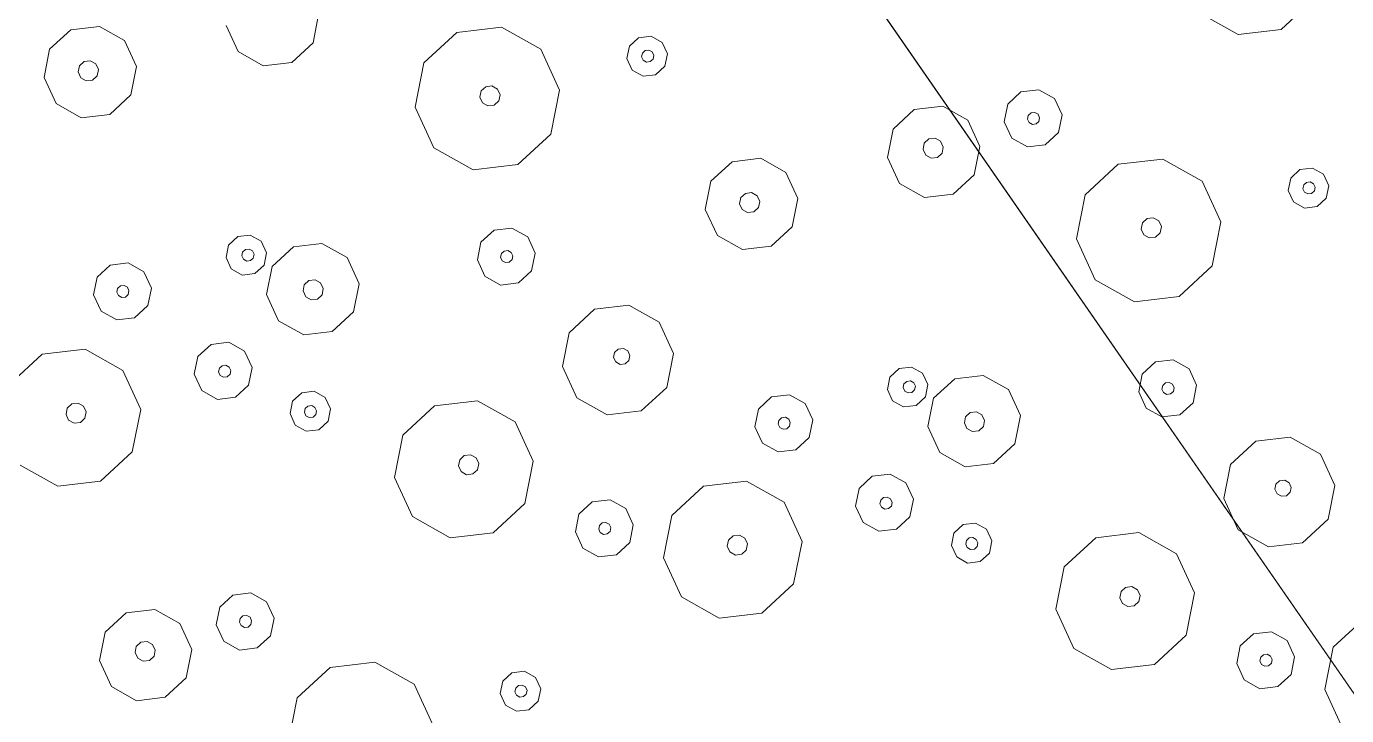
# Model space of a CAD drawing. Header units: metres. Extents: x -2858 to 512, y -1995 to 1252.
# Drawn here: x -963.778 to -960.149, y -842.657 to -840.762 of the extents above; entities that cross this region are included whole.
import ezdxf
from ezdxf.lldxf.tags import DXFTag

# ---------------------------------------------------------------- set-up
doc = ezdxf.new("R2010")
doc.units = ezdxf.units.M
doc.layers.add('Calque commun', color=7, linetype='Continuous')
tags = doc.linetypes.add('HIDDENX2', pattern=[0.75, 0.5, -0.25]).pattern_tags.tags
tags[6:7] = [DXFTag(74, 4), DXFTag(75, 0), DXFTag(340, '0'), DXFTag(46, 1.0), DXFTag(50, 0.0), DXFTag(44, 0.0), DXFTag(45, 0.0)]
tags[4:5] = [DXFTag(74, 4), DXFTag(75, 0), DXFTag(340, '0'), DXFTag(46, 1.0), DXFTag(50, 0.0), DXFTag(44, 0.0), DXFTag(45, 0.0)]

# ---------------------------------------------------------------- blocks, each defined once
blk = doc.blocks.new('pattern')
at = {"layer": 'Calque commun', "color": 54, "linetype": 'Continuous', "lineweight": 9}
for p, q in [((60.4607, 46.4633), (60.4134, 46.3544)), ((60.4134, 46.3544), (60.3113, 46.2941)), ((60.3113, 46.2941), (60.1931, 46.3053)), ((60.4014, 46.2325), (60.444, 46.2577)), ((60.444, 46.2577), (60.4932, 46.253)), ((60.4932, 46.253), (60.5303, 46.2202)), ((60.3818, 46.1872), (60.4014, 46.2325)), ((60.5303, 46.2202), (60.5411, 46.172)), ((60.3925, 46.1389), (60.3818, 46.1872)), ((60.444, 46.182), (60.4481, 46.1916)), ((60.4462, 46.1719), (60.444, 46.182)), ((60.454, 46.165), (60.4462, 46.1719)), ((60.4481, 46.1916), (60.457, 46.1968)), ((60.4643, 46.1641), (60.454, 46.165)), ((60.457, 46.1968), (60.4674, 46.1959)), ((60.4733, 46.1693), (60.4643, 46.1641)), ((60.4674, 46.1959), (60.4752, 46.189)), ((60.4774, 46.1789), (60.4733, 46.1693)), ((60.4752, 46.189), (60.4774, 46.1789)), ((60.5411, 46.172), (60.5214, 46.1266)), ((60.4296, 46.1062), (60.3925, 46.1389)), ((60.4788, 46.1015), (60.4296, 46.1062)), ((60.5214, 46.1266), (60.4788, 46.1015)), ((59.9765, 46.0005), (60.0583, 46.0488)), ((60.0583, 46.0488), (60.1528, 46.0398)), ((60.1528, 46.0398), (60.2239, 45.977)), ((59.9387, 45.9134), (59.9765, 46.0005)), ((60.2239, 45.977), (60.2446, 45.8843)), ((60.454, 45.9106), (60.5562, 45.9709)), ((60.5562, 45.9709), (60.6744, 45.9597)), ((60.6744, 45.9597), (60.7633, 45.8811)), ((59.9594, 45.8208), (59.9387, 45.9134)), ((60.055, 45.9021), (60.0605, 45.9148)), ((60.0605, 45.9148), (60.0724, 45.9218)), ((60.0724, 45.9218), (60.0862, 45.9205)), ((60.0862, 45.9205), (60.0966, 45.9113)), ((60.0966, 45.9113), (60.0996, 45.8978)), ((60.4068, 45.8017), (60.454, 45.9106)), ((60.058, 45.8886), (60.055, 45.9021)), ((60.0684, 45.8794), (60.058, 45.8886)), ((60.0821, 45.8781), (60.0684, 45.8794)), ((60.0941, 45.8851), (60.0821, 45.8781)), ((60.0996, 45.8978), (60.0941, 45.8851)), ((60.2446, 45.8843), (60.2068, 45.7972)), ((60.7633, 45.8811), (60.7891, 45.7653)), ((60.0305, 45.758), (59.9594, 45.8208)), ((60.4326, 45.6859), (60.4068, 45.8017)), ((60.5521, 45.7875), (60.559, 45.8034)), ((60.559, 45.8034), (60.5739, 45.8122)), ((60.5739, 45.8122), (60.5911, 45.8106)), ((60.5911, 45.8106), (60.6041, 45.7991)), ((60.2068, 45.7972), (60.125, 45.749)), ((60.5559, 45.7706), (60.5521, 45.7875)), ((60.5689, 45.7592), (60.5559, 45.7706)), ((60.601, 45.7663), (60.5861, 45.7575)), ((60.6079, 45.7822), (60.601, 45.7663)), ((60.6041, 45.7991), (60.6079, 45.7822)), ((60.7891, 45.7653), (60.7419, 45.6564)), ((60.125, 45.749), (60.0305, 45.758)), ((60.5861, 45.7575), (60.5689, 45.7592)), ((60.5216, 45.6074), (60.4326, 45.6859)), ((60.7419, 45.6564), (60.6397, 45.5961)), ((60.6397, 45.5961), (60.5216, 45.6074)), ((60.0244, 45.5332), (60.067, 45.5584)), ((60.067, 45.5584), (60.1162, 45.5537)), ((60.1162, 45.5537), (60.1533, 45.521)), ((60.0047, 45.4879), (60.0244, 45.5332)), ((60.1533, 45.521), (60.164, 45.4727)), ((60.0155, 45.4396), (60.0047, 45.4879)), ((60.0669, 45.4828), (60.071, 45.4923)), ((60.0692, 45.4726), (60.0669, 45.4828)), ((60.071, 45.4923), (60.08, 45.4976)), ((60.08, 45.4976), (60.0903, 45.4966)), ((60.0903, 45.4966), (60.0981, 45.4897)), ((60.1004, 45.4796), (60.0962, 45.47)), ((60.0981, 45.4897), (60.1004, 45.4796)), ((59.3599, 45.4066), (59.3736, 45.4384)), ((59.3736, 45.4384), (59.4035, 45.456)), ((59.4035, 45.456), (59.4379, 45.4527)), ((59.4379, 45.4527), (59.4638, 45.4298)), ((60.0525, 45.4069), (60.0155, 45.4396)), ((60.077, 45.4657), (60.0692, 45.4726)), ((60.0873, 45.4648), (60.077, 45.4657)), ((60.0962, 45.47), (60.0873, 45.4648)), ((60.164, 45.4727), (60.1443, 45.4273)), ((59.3674, 45.3729), (59.3599, 45.4066)), ((59.3977, 45.4038), (59.4018, 45.4133)), ((59.3999, 45.3937), (59.3977, 45.4038)), ((59.4018, 45.4133), (59.4107, 45.4186)), ((59.4107, 45.4186), (59.4211, 45.4176)), ((59.4211, 45.4176), (59.4288, 45.4107)), ((59.4288, 45.4107), (59.4311, 45.4006)), ((59.4638, 45.4298), (59.4714, 45.396)), ((60.1018, 45.4022), (60.0525, 45.4069)), ((60.1443, 45.4273), (60.1018, 45.4022)), ((60.7187, 45.3997), (60.7485, 45.4173)), ((60.7485, 45.4173), (60.783, 45.414)), ((60.783, 45.414), (60.8089, 45.3911)), ((59.3933, 45.35), (59.3674, 45.3729)), ((59.4077, 45.3868), (59.3999, 45.3937)), ((59.418, 45.3858), (59.4077, 45.3868)), ((59.427, 45.3911), (59.418, 45.3858)), ((59.4311, 45.4006), (59.427, 45.3911)), ((59.4714, 45.396), (59.4576, 45.3643)), ((60.7049, 45.3679), (60.7187, 45.3997)), ((60.7125, 45.3341), (60.7049, 45.3679)), ((60.7444, 45.3652), (60.7485, 45.3747)), ((60.7485, 45.3747), (60.7575, 45.38)), ((60.7575, 45.38), (60.7678, 45.379)), ((60.7678, 45.379), (60.7756, 45.3721)), ((60.7756, 45.3721), (60.7778, 45.362)), ((60.8089, 45.3911), (60.8164, 45.3573)), ((59.4278, 45.3467), (59.3933, 45.35)), ((59.4576, 45.3643), (59.4278, 45.3467)), ((59.6454, 45.284), (59.7518, 45.3469)), ((59.7518, 45.3469), (59.8748, 45.3352)), ((59.8748, 45.3352), (59.9675, 45.2534)), ((60.7384, 45.3112), (60.7125, 45.3341)), ((60.7466, 45.355), (60.7444, 45.3652)), ((60.7544, 45.3482), (60.7466, 45.355)), ((60.7648, 45.3472), (60.7544, 45.3482)), ((60.7737, 45.3524), (60.7648, 45.3472)), ((60.7778, 45.362), (60.7737, 45.3524)), ((60.8164, 45.3573), (60.8027, 45.3255)), ((60.7729, 45.3079), (60.7384, 45.3112)), ((60.8027, 45.3255), (60.7729, 45.3079)), ((59.5962, 45.1706), (59.6454, 45.284)), ((60.41, 45.2286), (60.4781, 45.2688)), ((60.4781, 45.2688), (60.5569, 45.2613)), ((60.5569, 45.2613), (60.6162, 45.209)), ((59.9675, 45.2534), (59.9944, 45.1327)), ((60.3785, 45.156), (60.41, 45.2286)), ((60.6162, 45.209), (60.6334, 45.1318)), ((60.7777, 45.163), (60.8203, 45.1881)), ((60.8203, 45.1881), (60.8695, 45.1834)), ((59.6231, 45.05), (59.5962, 45.1706)), ((59.7574, 45.1549), (59.7643, 45.1708)), ((59.7612, 45.138), (59.7574, 45.1549)), ((59.7643, 45.1708), (59.7792, 45.1796)), ((59.7792, 45.1796), (59.7964, 45.1779)), ((59.7964, 45.1779), (59.8094, 45.1665)), ((59.8131, 45.1496), (59.8063, 45.1337)), ((59.8094, 45.1665), (59.8131, 45.1496)), ((60.3957, 45.0788), (60.3785, 45.156)), ((60.4787, 45.1484), (60.4856, 45.1642)), ((60.4825, 45.1315), (60.4787, 45.1484)), ((60.4856, 45.1642), (60.5005, 45.173)), ((60.5005, 45.173), (60.5178, 45.1714)), ((60.5178, 45.1714), (60.5307, 45.1599)), ((60.5307, 45.1599), (60.5345, 45.143)), ((60.758, 45.1176), (60.7777, 45.163)), ((60.8695, 45.1834), (60.9066, 45.1507)), ((60.9066, 45.1507), (60.9173, 45.1024)), ((59.7741, 45.1266), (59.7612, 45.138)), ((59.7914, 45.1249), (59.7741, 45.1266)), ((59.8063, 45.1337), (59.7914, 45.1249)), ((59.9944, 45.1327), (59.9452, 45.0193)), ((60.4955, 45.12), (60.4825, 45.1315)), ((60.5127, 45.1184), (60.4955, 45.12)), ((60.5276, 45.1272), (60.5127, 45.1184)), ((60.5345, 45.143), (60.5276, 45.1272)), ((60.6334, 45.1318), (60.6019, 45.0592)), ((60.7688, 45.0694), (60.758, 45.1176)), ((60.8189, 45.1154), (60.8231, 45.1249)), ((60.8212, 45.1053), (60.8189, 45.1154)), ((60.8231, 45.1249), (60.832, 45.1302)), ((60.832, 45.1302), (60.8423, 45.1292)), ((60.8423, 45.1292), (60.8501, 45.1224)), ((60.8524, 45.1122), (60.8483, 45.1027)), ((60.8501, 45.1224), (60.8524, 45.1122)), ((60.455, 45.0265), (60.3957, 45.0788)), ((60.829, 45.0984), (60.8212, 45.1053)), ((60.8393, 45.0974), (60.829, 45.0984)), ((60.8483, 45.1027), (60.8393, 45.0974)), ((60.9173, 45.1024), (60.8976, 45.0571)), ((59.0231, 45.0657), (59.1412, 45.0545)), ((59.1412, 45.0545), (59.2301, 44.9759)), ((59.7157, 44.9682), (59.6231, 45.05)), ((60.6019, 45.0592), (60.5338, 45.019)), ((60.8058, 45.0366), (60.7688, 45.0694)), ((60.8976, 45.0571), (60.8551, 45.0319)), ((61.0681, 45.0122), (61.1703, 45.0725)), ((61.1703, 45.0725), (61.2884, 45.0613)), ((61.2884, 45.0613), (61.3773, 44.9827)), ((59.9452, 45.0193), (59.8388, 44.9565)), ((60.5338, 45.019), (60.455, 45.0265)), ((60.8551, 45.0319), (60.8058, 45.0366)), ((61.0209, 44.9033), (61.0681, 45.0122)), ((59.2301, 44.9759), (59.2559, 44.8601)), ((59.8388, 44.9565), (59.7157, 44.9682)), ((60.5025, 44.9504), (60.5163, 44.9821)), ((60.5163, 44.9821), (60.5461, 44.9997)), ((60.5461, 44.9997), (60.5806, 44.9965)), ((60.5806, 44.9965), (60.6065, 44.9735)), ((60.6065, 44.9735), (60.614, 44.9398)), ((61.3773, 44.9827), (61.4032, 44.8669)), ((60.5101, 44.9166), (60.5025, 44.9504)), ((60.5382, 44.95), (60.5423, 44.9595)), ((60.5404, 44.9399), (60.5382, 44.95)), ((60.5482, 44.933), (60.5404, 44.9399)), ((60.5423, 44.9595), (60.5513, 44.9648)), ((60.5586, 44.932), (60.5482, 44.933)), ((60.5513, 44.9648), (60.5616, 44.9638)), ((60.5675, 44.9373), (60.5586, 44.932)), ((60.5616, 44.9638), (60.5694, 44.957)), ((60.5716, 44.9468), (60.5675, 44.9373)), ((60.5694, 44.957), (60.5716, 44.9468)), ((60.614, 44.9398), (60.6003, 44.908)), ((60.536, 44.8937), (60.5101, 44.9166)), ((60.6003, 44.908), (60.5705, 44.8904)), ((61.0467, 44.7875), (61.0209, 44.9033)), ((61.1662, 44.8891), (61.173, 44.905)), ((61.173, 44.905), (61.188, 44.9138)), ((61.188, 44.9138), (61.2052, 44.9121)), ((61.2052, 44.9121), (61.2182, 44.9007)), ((61.2182, 44.9007), (61.2219, 44.8838)), ((60.5705, 44.8904), (60.536, 44.8937)), ((61.1699, 44.8722), (61.1662, 44.8891)), ((61.1829, 44.8608), (61.1699, 44.8722)), ((61.2001, 44.8591), (61.1829, 44.8608)), ((61.215, 44.8679), (61.2001, 44.8591)), ((61.2219, 44.8838), (61.215, 44.8679)), ((61.4032, 44.8669), (61.3559, 44.758)), ((60.7996, 44.8111), (60.8422, 44.8363)), ((60.8422, 44.8363), (60.8914, 44.8316)), ((60.8914, 44.8316), (60.9285, 44.7989)), ((59.7177, 44.7625), (59.7603, 44.7876)), ((59.7603, 44.7876), (59.8095, 44.7829)), ((60.78, 44.7658), (60.7996, 44.8111)), ((60.9285, 44.7989), (60.9392, 44.7506)), ((61.1356, 44.709), (61.0467, 44.7875)), ((59.6981, 44.7171), (59.7177, 44.7625)), ((59.8095, 44.7829), (59.8466, 44.7502)), ((59.8466, 44.7502), (59.8574, 44.702)), ((60.7907, 44.7175), (60.78, 44.7658)), ((60.8422, 44.7607), (60.8463, 44.7702)), ((60.8444, 44.7505), (60.8422, 44.7607)), ((60.8522, 44.7436), (60.8444, 44.7505)), ((60.8463, 44.7702), (60.8552, 44.7755)), ((60.8552, 44.7755), (60.8656, 44.7745)), ((60.8656, 44.7745), (60.8733, 44.7676)), ((60.8756, 44.7575), (60.8715, 44.7479)), ((60.8733, 44.7676), (60.8756, 44.7575)), ((60.9392, 44.7506), (60.9196, 44.7052)), ((61.3559, 44.758), (61.2538, 44.6977)), ((61.8493, 44.7472), (61.8791, 44.7648)), ((61.8791, 44.7648), (61.9136, 44.7615)), ((61.9136, 44.7615), (61.9395, 44.7386)), ((59.7088, 44.6689), (59.6981, 44.7171)), ((59.7603, 44.712), (59.7644, 44.7215)), ((59.7644, 44.7215), (59.7733, 44.7268)), ((59.7733, 44.7268), (59.7837, 44.7258)), ((59.7837, 44.7258), (59.7915, 44.719)), ((59.7915, 44.719), (59.7937, 44.7088)), ((60.8278, 44.6848), (60.7907, 44.7175)), ((60.8625, 44.7427), (60.8522, 44.7436)), ((60.8715, 44.7479), (60.8625, 44.7427)), ((61.8355, 44.7155), (61.8493, 44.7472)), ((61.8431, 44.6817), (61.8355, 44.7155)), ((61.8733, 44.7126), (61.8775, 44.7222)), ((61.8756, 44.7025), (61.8733, 44.7126)), ((61.8775, 44.7222), (61.8864, 44.7274)), ((61.8864, 44.7274), (61.8967, 44.7264)), ((61.8967, 44.7264), (61.9045, 44.7196)), ((61.9045, 44.7196), (61.9068, 44.7094)), ((61.9395, 44.7386), (61.947, 44.7049)), ((59.7625, 44.7019), (59.7603, 44.712)), ((59.7703, 44.695), (59.7625, 44.7019)), ((59.7806, 44.694), (59.7703, 44.695)), ((59.7896, 44.6993), (59.7806, 44.694)), ((59.7937, 44.7088), (59.7896, 44.6993)), ((59.8574, 44.702), (59.8377, 44.6566)), ((59.9328, 44.6521), (60.0009, 44.6923)), ((60.0009, 44.6923), (60.0797, 44.6848)), ((60.0797, 44.6848), (60.139, 44.6325)), ((60.877, 44.6801), (60.8278, 44.6848)), ((60.9196, 44.7052), (60.877, 44.6801)), ((61.2538, 44.6977), (61.1356, 44.709)), ((61.869, 44.6588), (61.8431, 44.6817)), ((61.8834, 44.6956), (61.8756, 44.7025)), ((61.8937, 44.6946), (61.8834, 44.6956)), ((61.9026, 44.6999), (61.8937, 44.6946)), ((61.9068, 44.7094), (61.9026, 44.6999)), ((61.947, 44.7049), (61.9333, 44.6731)), ((59.7459, 44.6361), (59.7088, 44.6689)), ((59.8377, 44.6566), (59.7951, 44.6315)), ((59.9013, 44.5795), (59.9328, 44.6521)), ((61.3439, 44.6362), (61.3865, 44.6613)), ((61.3865, 44.6613), (61.4357, 44.6566)), ((61.4357, 44.6566), (61.4728, 44.6239)), ((61.9035, 44.6555), (61.869, 44.6588)), ((61.9333, 44.6731), (61.9035, 44.6555)), ((59.7951, 44.6315), (59.7459, 44.6361)), ((60.139, 44.6325), (60.1562, 44.5553)), ((61.3243, 44.5908), (61.3439, 44.6362)), ((61.4728, 44.6239), (61.4836, 44.5756)), ((59.9185, 44.5023), (59.9013, 44.5795)), ((59.9943, 44.5622), (60.0012, 44.5781)), ((60.0012, 44.5781), (60.0161, 44.5869)), ((60.0161, 44.5869), (60.0333, 44.5852)), ((60.0333, 44.5852), (60.0463, 44.5738)), ((60.0463, 44.5738), (60.0501, 44.5569)), ((61.335, 44.5425), (61.3243, 44.5908)), ((61.3865, 44.5857), (61.3906, 44.5952)), ((61.3887, 44.5755), (61.3865, 44.5857)), ((61.3965, 44.5687), (61.3887, 44.5755)), ((61.3906, 44.5952), (61.3995, 44.6005)), ((61.4068, 44.5677), (61.3965, 44.5687)), ((61.3995, 44.6005), (61.4099, 44.5995)), ((61.4158, 44.573), (61.4068, 44.5677)), ((61.4099, 44.5995), (61.4177, 44.5926)), ((61.4199, 44.5825), (61.4158, 44.573)), ((61.4177, 44.5926), (61.4199, 44.5825)), ((61.4836, 44.5756), (61.4639, 44.5303)), ((62.0719, 44.4795), (62.121, 44.5929)), ((59.9981, 44.5453), (59.9943, 44.5622)), ((60.0111, 44.5338), (59.9981, 44.5453)), ((60.0283, 44.5322), (60.0111, 44.5338)), ((60.0432, 44.541), (60.0283, 44.5322)), ((60.0501, 44.5569), (60.0432, 44.541)), ((60.1562, 44.5553), (60.1247, 44.4827)), ((61.3721, 44.5098), (61.335, 44.5425)), ((59.9778, 44.45), (59.9185, 44.5023)), ((61.4213, 44.5051), (61.3721, 44.5098)), ((61.4639, 44.5303), (61.4213, 44.5051)), ((60.1247, 44.4827), (60.0566, 44.4425)), ((62.0987, 44.3588), (62.0719, 44.4795)), ((60.0566, 44.4425), (59.9778, 44.45)), ((60.919, 44.4042), (61.0008, 44.4524)), ((61.0008, 44.4524), (61.0953, 44.4434)), ((61.0953, 44.4434), (61.1664, 44.3806)), ((60.3734, 44.3746), (60.4415, 44.4148)), ((60.4415, 44.4148), (60.5202, 44.4073)), ((60.5202, 44.4073), (60.5796, 44.3549)), ((60.8812, 44.3171), (60.919, 44.4042)), ((60.3419, 44.302), (60.3734, 44.3746)), ((60.5796, 44.3549), (60.5967, 44.2777)), ((61.1664, 44.3806), (61.1871, 44.288)), ((61.3965, 44.3142), (61.4987, 44.3746)), ((61.4987, 44.3746), (61.6169, 44.3633)), ((61.6169, 44.3633), (61.7058, 44.2848)), ((62.1914, 44.277), (62.0987, 44.3588)), ((60.9019, 44.2244), (60.8812, 44.3171)), ((60.9975, 44.3057), (61.003, 44.3184)), ((61.003, 44.3184), (61.0149, 44.3255)), ((61.0149, 44.3255), (61.0287, 44.3241)), ((61.0287, 44.3241), (61.0391, 44.315)), ((61.0391, 44.315), (61.0421, 44.3015)), ((61.3493, 44.2054), (61.3965, 44.3142)), ((62.4209, 44.3281), (62.3144, 44.2653)), ((60.3591, 44.2248), (60.3419, 44.302)), ((60.4423, 44.2861), (60.4492, 44.302)), ((60.4461, 44.2692), (60.4423, 44.2861)), ((60.4492, 44.302), (60.4641, 44.3108)), ((60.4641, 44.3108), (60.4813, 44.3092)), ((60.4813, 44.3092), (60.4943, 44.2977)), ((60.4981, 44.2808), (60.4912, 44.2649)), ((60.4943, 44.2977), (60.4981, 44.2808)), ((60.5967, 44.2777), (60.5653, 44.2051)), ((61.0005, 44.2922), (60.9975, 44.3057)), ((61.0109, 44.283), (61.0005, 44.2922)), ((61.0246, 44.2817), (61.0109, 44.283)), ((61.0366, 44.2888), (61.0246, 44.2817)), ((61.0421, 44.3015), (61.0366, 44.2888)), ((61.1871, 44.288), (61.1493, 44.2009)), ((61.7058, 44.2848), (61.7316, 44.169)), ((62.3144, 44.2653), (62.1914, 44.277)), ((60.4591, 44.2578), (60.4461, 44.2692)), ((60.4763, 44.2561), (60.4591, 44.2578)), ((60.4912, 44.2649), (60.4763, 44.2561)), ((60.4184, 44.1724), (60.3591, 44.2248)), ((60.5653, 44.2051), (60.4972, 44.1649)), ((60.973, 44.1616), (60.9019, 44.2244)), ((61.3751, 44.0896), (61.3493, 44.2054)), ((61.4946, 44.1912), (61.5015, 44.207)), ((61.5015, 44.207), (61.5164, 44.2158)), ((61.5164, 44.2158), (61.5336, 44.2142)), ((61.5336, 44.2142), (61.5466, 44.2027)), ((60.4972, 44.1649), (60.4184, 44.1724)), ((61.1493, 44.2009), (61.0675, 44.1526)), ((61.4984, 44.1743), (61.4946, 44.1912)), ((61.5114, 44.1628), (61.4984, 44.1743)), ((61.5435, 44.17), (61.5286, 44.1612)), ((61.5504, 44.1859), (61.5435, 44.17)), ((61.5466, 44.2027), (61.5504, 44.1859)), ((61.7316, 44.169), (61.6844, 44.0601)), ((61.0675, 44.1526), (60.973, 44.1616)), ((61.5286, 44.1612), (61.5114, 44.1628)), ((62.1934, 44.0713), (62.236, 44.0965)), ((62.236, 44.0965), (62.2852, 44.0918)), ((61.4641, 44.011), (61.3751, 44.0896)), ((61.6844, 44.0601), (61.5822, 43.9998)), ((62.1737, 44.026), (62.1934, 44.0713)), ((62.2852, 44.0918), (62.3223, 44.0591)), ((62.3223, 44.0591), (62.333, 44.0108)), ((62.1845, 43.9777), (62.1737, 44.026)), ((62.2359, 44.0208), (62.2401, 44.0304)), ((62.2401, 44.0304), (62.249, 44.0356)), ((62.249, 44.0356), (62.2594, 44.0347)), ((62.2594, 44.0347), (62.2671, 44.0278)), ((62.2671, 44.0278), (62.2694, 44.0177)), ((61.5822, 43.9998), (61.4641, 44.011)), ((62.2382, 44.0107), (62.2359, 44.0208)), ((62.246, 44.0038), (62.2382, 44.0107)), ((62.2563, 44.0028), (62.246, 44.0038)), ((62.2653, 44.0081), (62.2563, 44.0028)), ((62.2694, 44.0177), (62.2653, 44.0081)), ((62.333, 44.0108), (62.3134, 43.9654)), ((62.4085, 43.961), (62.4766, 44.0012)), ((62.4766, 44.0012), (62.5554, 43.9937)), ((62.5554, 43.9937), (62.6147, 43.9413)), ((60.9669, 43.9369), (61.0095, 43.962)), ((61.0095, 43.962), (61.0587, 43.9573)), ((61.0587, 43.9573), (61.0957, 43.9246)), ((62.2216, 43.945), (62.1845, 43.9777)), ((62.3134, 43.9654), (62.2708, 43.9403)), ((62.377, 43.8884), (62.4085, 43.961)), ((60.9472, 43.8915), (60.9669, 43.9369)), ((61.0957, 43.9246), (61.1065, 43.8763)), ((62.2708, 43.9403), (62.2216, 43.945)), ((62.6147, 43.9413), (62.6319, 43.8641)), ((60.958, 43.8433), (60.9472, 43.8915)), ((61.0094, 43.8864), (61.0135, 43.8959)), ((61.0117, 43.8763), (61.0094, 43.8864)), ((61.0135, 43.8959), (61.0225, 43.9012)), ((61.0225, 43.9012), (61.0328, 43.9002)), ((61.0328, 43.9002), (61.0406, 43.8933)), ((61.0429, 43.8832), (61.0387, 43.8737)), ((61.0406, 43.8933), (61.0429, 43.8832)), ((62.3942, 43.8112), (62.377, 43.8884)), ((62.47, 43.871), (62.4769, 43.8869)), ((62.4769, 43.8869), (62.4918, 43.8957)), ((62.4918, 43.8957), (62.509, 43.894)), ((62.509, 43.894), (62.522, 43.8826)), ((62.522, 43.8826), (62.5257, 43.8657)), ((60.3024, 43.8103), (60.3161, 43.842)), ((60.3161, 43.842), (60.3459, 43.8596)), ((60.3459, 43.8596), (60.3804, 43.8563)), ((60.3804, 43.8563), (60.4063, 43.8334)), ((60.995, 43.8105), (60.958, 43.8433)), ((61.0195, 43.8694), (61.0117, 43.8763)), ((61.0298, 43.8684), (61.0195, 43.8694)), ((61.0387, 43.8737), (61.0298, 43.8684)), ((61.1065, 43.8763), (61.0868, 43.831)), ((62.4738, 43.8541), (62.47, 43.871)), ((62.4867, 43.8427), (62.4738, 43.8541)), ((62.504, 43.841), (62.4867, 43.8427)), ((62.5189, 43.8498), (62.504, 43.841)), ((62.5257, 43.8657), (62.5189, 43.8498)), ((62.6319, 43.8641), (62.6004, 43.7915)), ((60.3099, 43.7765), (60.3024, 43.8103)), ((60.3402, 43.8074), (60.3443, 43.817)), ((60.3424, 43.7973), (60.3402, 43.8074)), ((60.3443, 43.817), (60.3532, 43.8222)), ((60.3532, 43.8222), (60.3636, 43.8213)), ((60.3636, 43.8213), (60.3713, 43.8144)), ((60.3713, 43.8144), (60.3736, 43.8042)), ((60.4063, 43.8334), (60.4139, 43.7997)), ((61.0443, 43.8058), (60.995, 43.8105)), ((61.0868, 43.831), (61.0443, 43.8058)), ((61.6612, 43.8033), (61.691, 43.8209)), ((61.691, 43.8209), (61.7255, 43.8176)), ((61.7255, 43.8176), (61.7514, 43.7947)), ((62.4535, 43.7588), (62.3942, 43.8112)), ((60.3358, 43.7536), (60.3099, 43.7765)), ((60.3502, 43.7904), (60.3424, 43.7973)), ((60.3605, 43.7894), (60.3502, 43.7904)), ((60.3695, 43.7947), (60.3605, 43.7894)), ((60.3736, 43.8042), (60.3695, 43.7947)), ((60.4139, 43.7997), (60.4001, 43.7679)), ((61.6474, 43.7716), (61.6612, 43.8033)), ((61.655, 43.7378), (61.6474, 43.7716)), ((61.6869, 43.7688), (61.691, 43.7783)), ((61.6891, 43.7587), (61.6869, 43.7688)), ((61.691, 43.7783), (61.7, 43.7836)), ((61.7, 43.7836), (61.7103, 43.7826)), ((61.7103, 43.7826), (61.7181, 43.7757)), ((61.7181, 43.7757), (61.7203, 43.7656)), ((61.7514, 43.7947), (61.7589, 43.7609)), ((62.6004, 43.7915), (62.5323, 43.7513)), ((60.3703, 43.7503), (60.3358, 43.7536)), ((60.4001, 43.7679), (60.3703, 43.7503)), ((60.5879, 43.6877), (60.6943, 43.7505)), ((60.6943, 43.7505), (60.8173, 43.7388)), ((60.8173, 43.7388), (60.91, 43.657)), ((61.6809, 43.7149), (61.655, 43.7378)), ((61.6969, 43.7518), (61.6891, 43.7587)), ((61.7073, 43.7508), (61.6969, 43.7518)), ((61.7162, 43.7561), (61.7073, 43.7508)), ((61.7203, 43.7656), (61.7162, 43.7561)), ((61.7589, 43.7609), (61.7452, 43.7292)), ((62.5323, 43.7513), (62.4535, 43.7588)), ((61.7154, 43.7116), (61.6809, 43.7149)), ((61.7452, 43.7292), (61.7154, 43.7116)), ((60.5387, 43.5743), (60.5879, 43.6877)), ((61.3525, 43.6323), (61.4206, 43.6725)), ((61.4206, 43.6725), (61.4994, 43.665)), ((61.4994, 43.665), (61.5587, 43.6126)), ((60.91, 43.657), (60.9369, 43.5364)), ((61.321, 43.5597), (61.3525, 43.6323)), ((61.5587, 43.6126), (61.5759, 43.5354)), ((61.7202, 43.5666), (61.7628, 43.5918)), ((61.7628, 43.5918), (61.812, 43.5871)), ((60.5656, 43.4536), (60.5387, 43.5743)), ((60.6999, 43.5586), (60.7068, 43.5744)), ((60.7037, 43.5417), (60.6999, 43.5586)), ((60.7068, 43.5744), (60.7217, 43.5832)), ((60.7217, 43.5832), (60.7389, 43.5816)), ((60.7389, 43.5816), (60.7519, 43.5701)), ((60.7556, 43.5532), (60.7488, 43.5374)), ((60.7519, 43.5701), (60.7556, 43.5532)), ((61.3382, 43.4825), (61.321, 43.5597)), ((61.4212, 43.552), (61.4281, 43.5679)), ((61.425, 43.5351), (61.4212, 43.552)), ((61.4281, 43.5679), (61.443, 43.5767)), ((61.443, 43.5767), (61.4603, 43.575)), ((61.4603, 43.575), (61.4732, 43.5636)), ((61.4732, 43.5636), (61.477, 43.5467)), ((61.7005, 43.5213), (61.7202, 43.5666)), ((61.812, 43.5871), (61.8491, 43.5543)), ((61.8491, 43.5543), (61.8598, 43.5061)), ((60.7166, 43.5302), (60.7037, 43.5417)), ((60.7339, 43.5286), (60.7166, 43.5302)), ((60.7488, 43.5374), (60.7339, 43.5286)), ((60.9369, 43.5364), (60.8877, 43.4229)), ((61.438, 43.5237), (61.425, 43.5351)), ((61.4552, 43.522), (61.438, 43.5237)), ((61.4701, 43.5308), (61.4552, 43.522)), ((61.477, 43.5467), (61.4701, 43.5308)), ((61.5759, 43.5354), (61.5444, 43.4628)), ((61.7113, 43.473), (61.7005, 43.5213)), ((61.7614, 43.5191), (61.7656, 43.5286)), ((61.7637, 43.5089), (61.7614, 43.5191)), ((61.7656, 43.5286), (61.7745, 43.5339)), ((61.7745, 43.5339), (61.7848, 43.5329)), ((61.7848, 43.5329), (61.7926, 43.526)), ((61.7949, 43.5159), (61.7907, 43.5064)), ((61.7926, 43.526), (61.7949, 43.5159)), ((61.3975, 43.4301), (61.3382, 43.4825)), ((61.7715, 43.5021), (61.7637, 43.5089)), ((61.7818, 43.5011), (61.7715, 43.5021)), ((61.7907, 43.5064), (61.7818, 43.5011)), ((61.8598, 43.5061), (61.8401, 43.4607)), ((60.6582, 43.3718), (60.5656, 43.4536)), ((61.5444, 43.4628), (61.4763, 43.4226)), ((61.7483, 43.4403), (61.7113, 43.473)), ((61.8401, 43.4607), (61.7976, 43.4356)), ((62.0106, 43.4158), (62.1128, 43.4762)), ((62.1128, 43.4762), (62.2309, 43.4649)), ((62.2309, 43.4649), (62.3198, 43.3864)), ((60.8877, 43.4229), (60.7813, 43.3601)), ((61.4763, 43.4226), (61.3975, 43.4301)), ((61.7976, 43.4356), (61.7483, 43.4403)), ((61.9634, 43.307), (62.0106, 43.4158)), ((60.7813, 43.3601), (60.6582, 43.3718)), ((61.445, 43.354), (61.4588, 43.3858)), ((61.4588, 43.3858), (61.4886, 43.4034)), ((61.4886, 43.4034), (61.5231, 43.4001)), ((61.5231, 43.4001), (61.549, 43.3772)), ((61.549, 43.3772), (61.5565, 43.3434)), ((62.3198, 43.3864), (62.3456, 43.2705)), ((61.4526, 43.3203), (61.445, 43.354)), ((61.4807, 43.3537), (61.4848, 43.3632)), ((61.4829, 43.3435), (61.4807, 43.3537)), ((61.4907, 43.3367), (61.4829, 43.3435)), ((61.4848, 43.3632), (61.4938, 43.3685)), ((61.5011, 43.3357), (61.4907, 43.3367)), ((61.4938, 43.3685), (61.5041, 43.3675)), ((61.51, 43.3409), (61.5011, 43.3357)), ((61.5041, 43.3675), (61.5119, 43.3606)), ((61.5141, 43.3505), (61.51, 43.3409)), ((61.5119, 43.3606), (61.5141, 43.3505)), ((61.5565, 43.3434), (61.5428, 43.3117)), ((61.4785, 43.2973), (61.4526, 43.3203)), ((61.513, 43.2941), (61.4785, 43.2973)), ((61.5428, 43.3117), (61.513, 43.2941)), ((61.9892, 43.1911), (61.9634, 43.307)), ((62.1087, 43.2928), (62.1155, 43.3086)), ((62.1155, 43.3086), (62.1305, 43.3174)), ((62.1305, 43.3174), (62.1477, 43.3158)), ((62.1477, 43.3158), (62.1607, 43.3043)), ((62.1607, 43.3043), (62.1644, 43.2874)), ((62.1124, 43.2759), (62.1087, 43.2928)), ((62.1254, 43.2644), (62.1124, 43.2759)), ((62.1426, 43.2628), (62.1254, 43.2644)), ((62.1575, 43.2716), (62.1426, 43.2628)), ((62.1644, 43.2874), (62.1575, 43.2716)), ((61.7421, 43.2148), (61.7847, 43.2399)), ((61.7847, 43.2399), (61.8339, 43.2352)), ((61.8339, 43.2352), (61.871, 43.2025)), ((61.7225, 43.1694), (61.7421, 43.2148)), ((61.871, 43.2025), (61.8817, 43.1542)), ((62.0781, 43.1126), (61.9892, 43.1911)), ((61.7332, 43.1212), (61.7225, 43.1694)), ((61.7847, 43.1643), (61.7888, 43.1738)), ((61.7869, 43.1542), (61.7847, 43.1643)), ((61.7947, 43.1473), (61.7869, 43.1542)), ((61.7888, 43.1738), (61.7977, 43.1791)), ((61.7977, 43.1791), (61.8081, 43.1781)), ((61.8081, 43.1781), (61.8158, 43.1712)), ((61.8181, 43.1611), (61.814, 43.1516)), ((61.8158, 43.1712), (61.8181, 43.1611)), ((61.8817, 43.1542), (61.8621, 43.1089)), ((61.7703, 43.0884), (61.7332, 43.1212)), ((61.805, 43.1463), (61.7947, 43.1473)), ((61.814, 43.1516), (61.805, 43.1463)), ((60.8753, 43.0558), (60.9434, 43.096)), ((60.9434, 43.096), (61.0222, 43.0885)), ((61.0222, 43.0885), (61.0815, 43.0361)), ((61.8195, 43.0837), (61.7703, 43.0884)), ((61.8621, 43.1089), (61.8195, 43.0837)), ((62.1963, 43.1013), (62.0781, 43.1126)), ((61.0815, 43.0361), (61.0987, 42.9589)), ((61.0987, 42.9589), (61.0672, 42.8863)), ((61.3159, 42.7782), (61.384, 42.8184)), ((61.384, 42.8184), (61.4627, 42.8109)), ((61.4627, 42.8109), (61.522, 42.7586)), ((61.2844, 42.7056), (61.3159, 42.7782)), ((61.522, 42.7586), (61.5392, 42.6813)), ((61.3016, 42.6284), (61.2844, 42.7056)), ((61.3848, 42.6898), (61.3917, 42.7056)), ((61.3886, 42.6729), (61.3848, 42.6898)), ((61.3917, 42.7056), (61.4066, 42.7144)), ((61.4066, 42.7144), (61.4238, 42.7128)), ((61.4238, 42.7128), (61.4368, 42.7013)), ((61.4406, 42.6845), (61.4337, 42.6686)), ((61.4368, 42.7013), (61.4406, 42.6845)), ((61.5392, 42.6813), (61.5078, 42.6088)), ((61.4016, 42.6614), (61.3886, 42.6729)), ((61.4188, 42.6598), (61.4016, 42.6614)), ((61.4337, 42.6686), (61.4188, 42.6598)), ((61.3609, 42.576), (61.3016, 42.6284)), ((61.5078, 42.6088), (61.4397, 42.5685)), ((61.4397, 42.5685), (61.3609, 42.576))]:
    blk.add_line(p, q, dxfattribs=at)
at = {"layer": 'Calque commun', "color": 7, "linetype": 'Continuous', "lineweight": 9}
mesh = blk.add_polyface(dxfattribs=at)
corners = [(70.8497, 113.5412), (53.8349, 19.1692), (74.7282, 106.3237), (76.0435, 113.5984), (74.769, 106.1763), (58.8077, 18.2701), (114.1703, 105.207), (114.1703, 98.5387)]
mesh.append_faces([[corners[k] for k in face] for face in [(3, 4, 6)]], dxfattribs={"vtx0": -1, "vtx1": -1, "color": 7})
mesh.append_faces([[corners[k] for k in face] for face in [(3, 2, 4)]], dxfattribs={"vtx0": -1, "vtx2": -1, "color": 7})
mesh.append_faces([[corners[k] for k in face] for face in [(5, 2, 1)]], dxfattribs={"vtx1": -1, "color": 7})
mesh.append_faces([[corners[k] for k in face] for face in [(0, 1, 2), (3, 0, 2)]], dxfattribs={"vtx1": -1, "vtx2": -1, "color": 7})
mesh.append_faces([[corners[k] for k in face] for face in [(4, 7, 6)]], dxfattribs={"vtx2": -1, "color": 7})

msp = doc.modelspace()

# ---------------------------------------------------------------- linework, layer by layer
at = {"layer": 'Calque commun', "color": 3, "linetype": 'HIDDENX2', "lineweight": 18, "extrusion": (0, 0, -1)}
msp.add_arc((879.8798, -719.4797), 120.3746, 259.883419, 322.052272, dxfattribs=at)

# ---------------------------------------------------------------- block references
at = {"layer": 'Calque commun', "color": 0, "linetype": 'ByBlock', "lineweight": -2, "rotation": 228.1617603435354}
msp.add_blockref('pattern', (-954.4467, -766.6559), dxfattribs=at)

doc.saveas('drawing.dxf')
